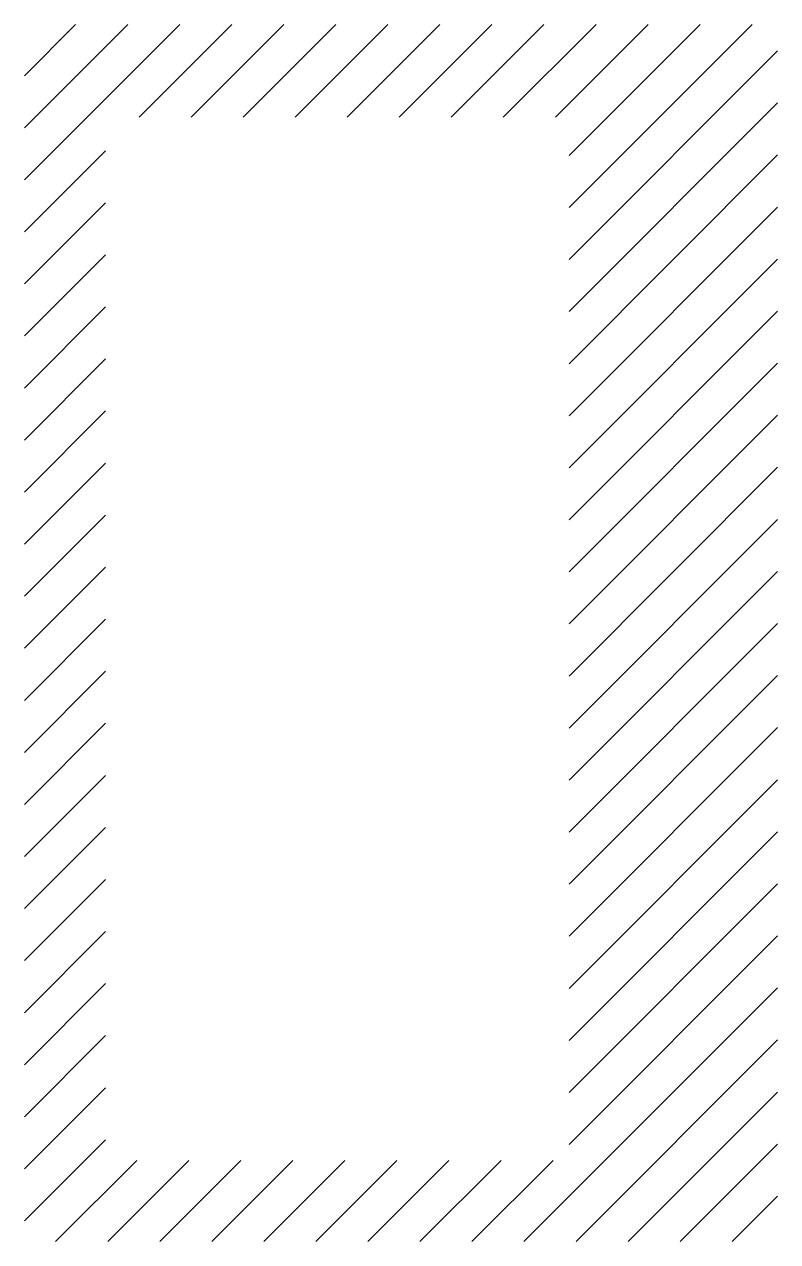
# Model space of a CAD drawing. Header units: metres. Extents: x 999995 to 1000060, y 499995 to 500100.
import ezdxf

# ---------------------------------------------------------------- set-up
doc = ezdxf.new("R2010")
doc.units = ezdxf.units.M

msp = doc.modelspace()

# ---------------------------------------------------------------- hatches: boundary and pattern name
h = msp.add_hatch()
h.set_pattern_fill('ANSI31', color=5)
h.paths.add_polyline_path([(999995, 499995), (1000060, 499995), (1000060, 500100), (999995, 500100)])
h.paths.add_polyline_path([(1000002, 500002.01), (1000002.01, 500002), (1000042, 500002), (1000042, 500092), (1000002, 500092)], flags=16)

doc.saveas('drawing.dxf')
